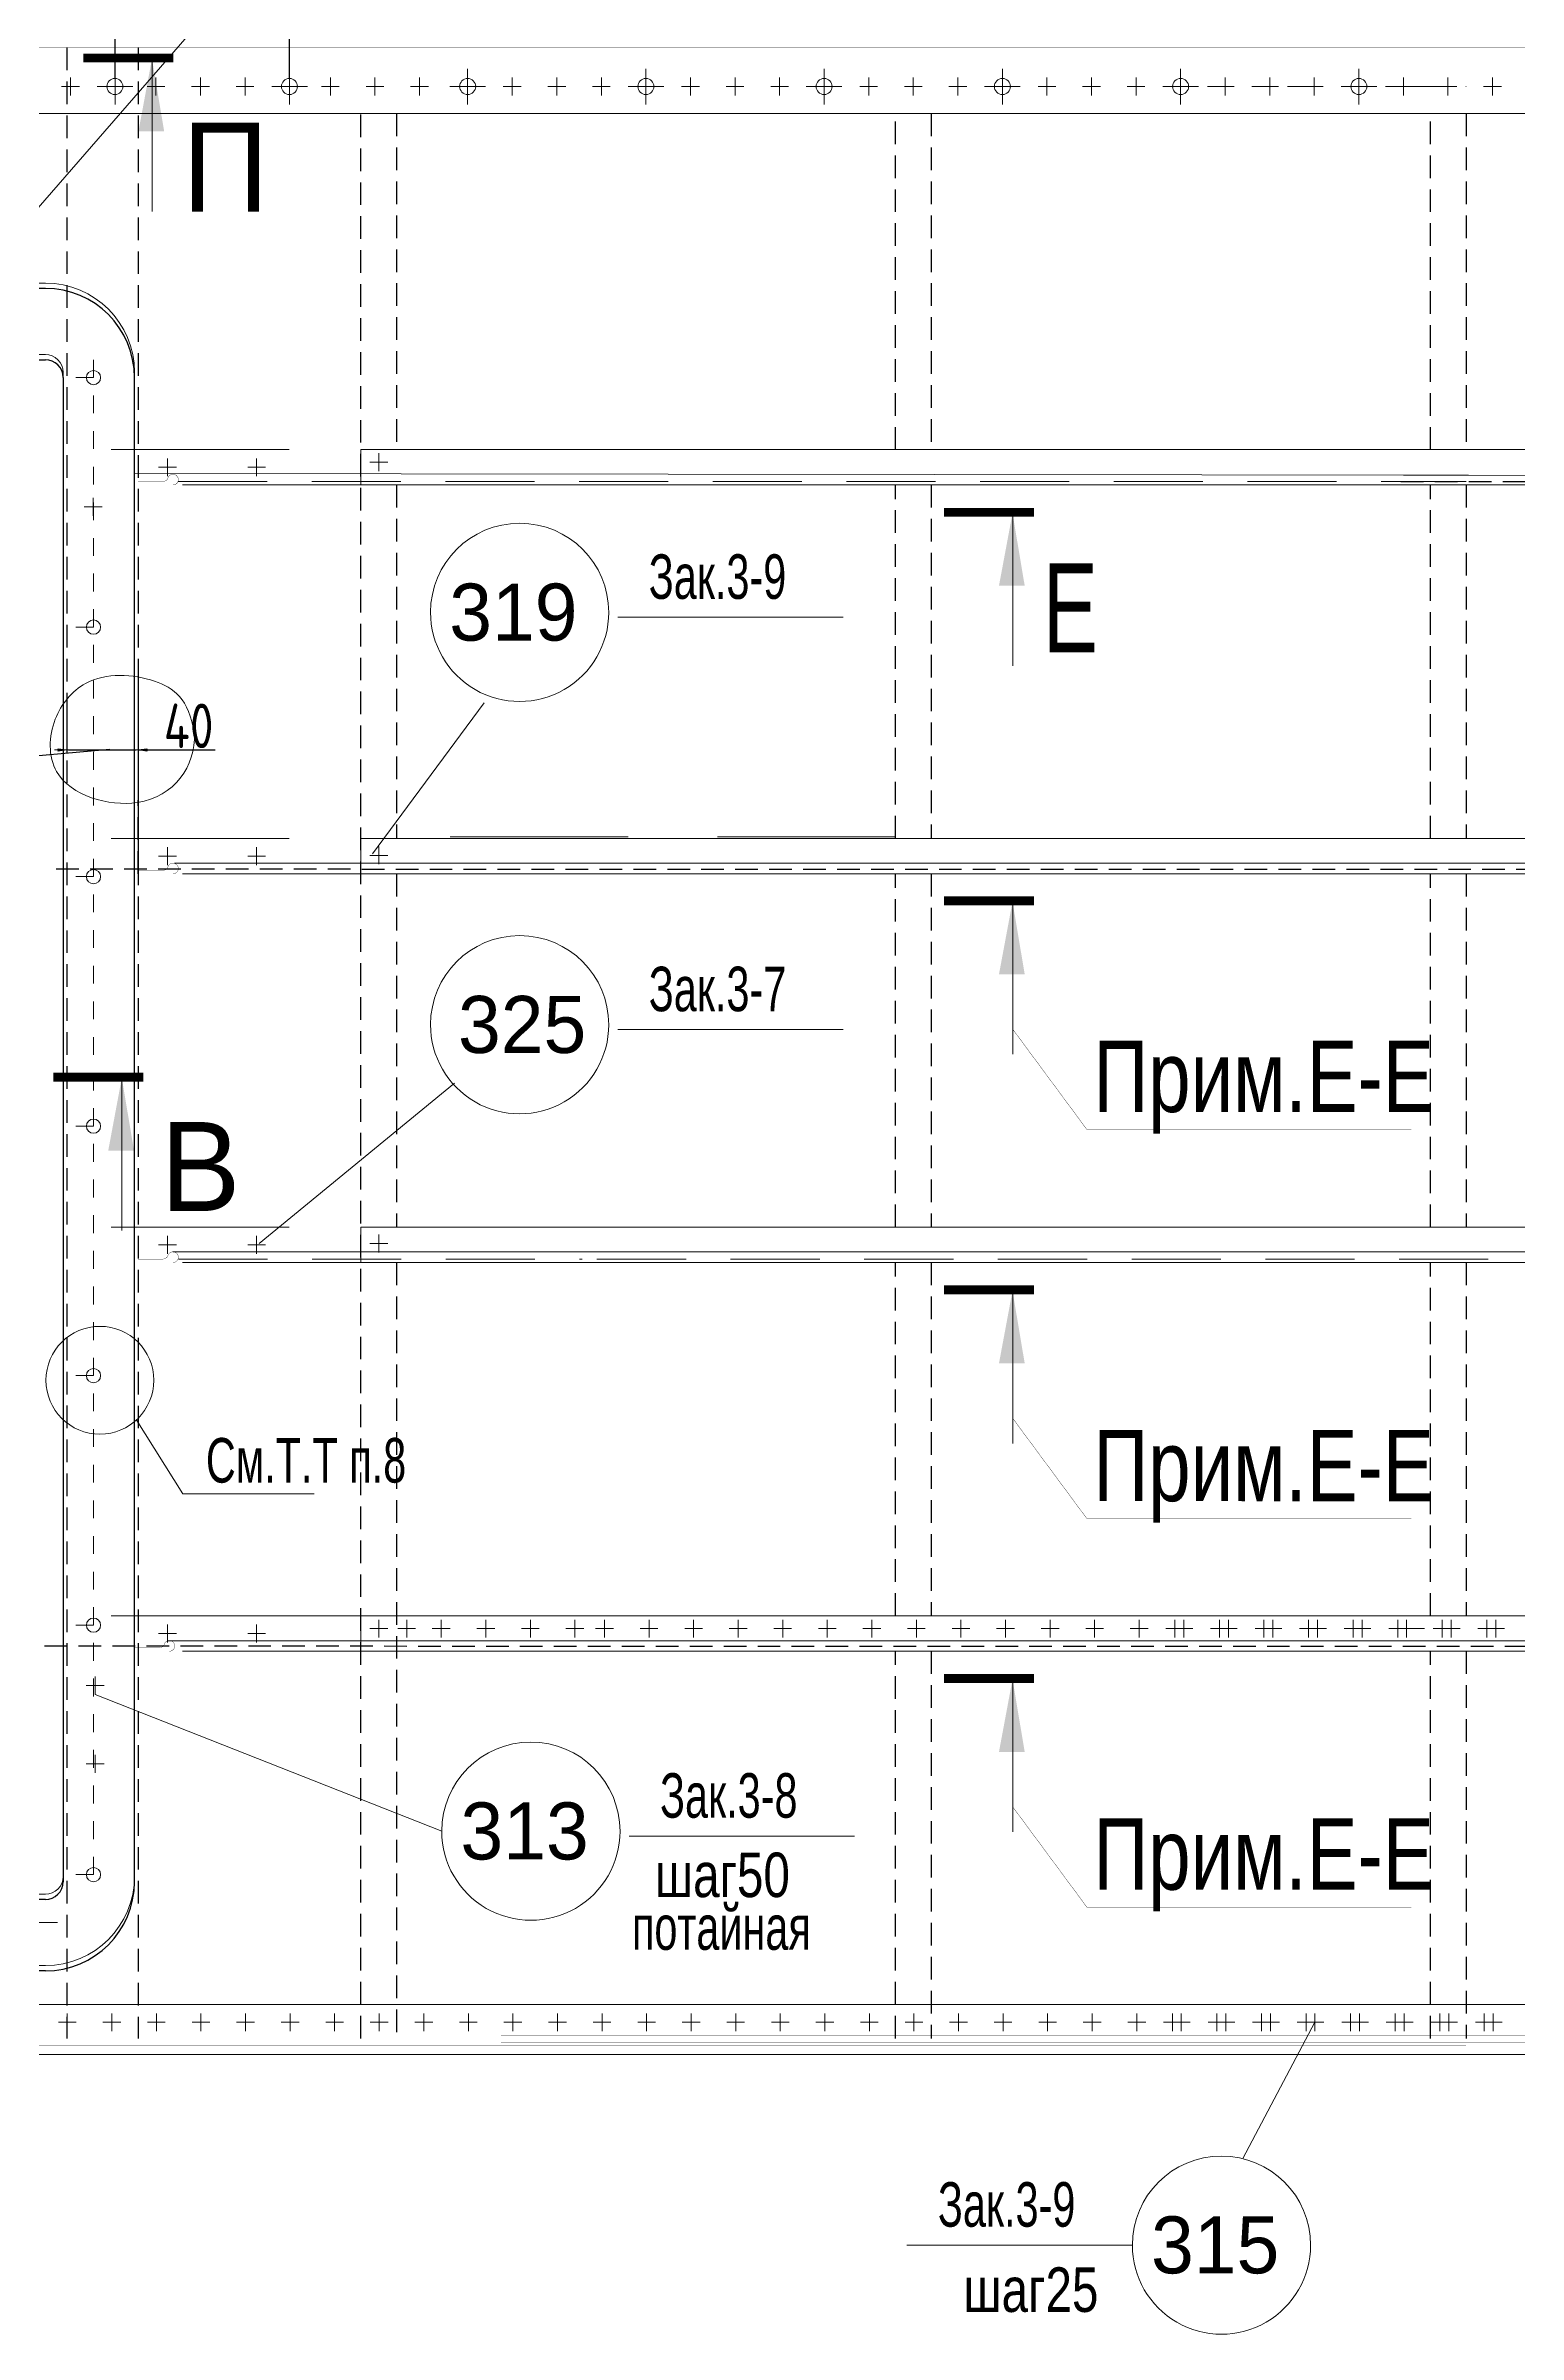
# Model space of a CAD drawing. Header units: millimetres. Extents: x 42007 to 66896, y -556 to 10827.
# Drawn here: x 49736 to 50562, y 3657 to 4941 of the extents above; entities that cross this region are included whole.
import ezdxf

# ---------------------------------------------------------------- set-up
doc = ezdxf.new("R2010")
doc.units = ezdxf.units.MM
for name, pattern in [('DASHED', [19.05, 12.7, -6.35]), ('K5LT32769', [0]), ('K5LT32773', [0]), ('K5LT32782', [150, 100, -50]), ('K5LT32793', [10, 5, -5]), ('K5LT32794', [0]), ('K5LT32795', [75, 50, -25]), ('K5LT32797', [95.25, 63.5, -31.75]), ('K5LT32798', [20, 10, -10]), ('K5LT32799', [95.25, 63.5, -31.75]), ('K5LT32808', [0]), ('K5LT_BASIC', [0]), ('K5LT_THIN', [0])]:
    doc.linetypes.add(name, pattern=pattern)
doc.layers.get('Defpoints').update_dxf_attribs({"color": 250})
doc.layers.add('pen_7', color=1, linetype='Continuous')
doc.styles.add('KDIMTEXTSTYLE', font='GOST_AU.SHX', dxfattribs={"width": 0.96, "oblique": 15, "height": 5})
doc.styles.add('style5', font='arial.ttf', dxfattribs={"height": 3})
doc.dimstyles.new('ISO-10', dxfattribs={"dimscale": 10, "dimtxt": 2.5, "dimasz": 2.5, "dimexe": 1.25, "dimexo": 0, "dimtad": 1, "dimdec": 0, "dimtxsty": 'Standard', "dimcen": 2.5, "dimclrd": 7, "dimclre": 7, "dimclrt": 6, "dimadec": 0, "dimazin": 0, "dimtfac": 1, "dimtdec": 0, "dimtmove": 0, "dimatfit": 3, "dimfxl": 0, "dimarcsym": 0})

# ---------------------------------------------------------------- blocks, each defined once
blk = doc.blocks.new('U10')
at = {"color": 8, "linetype": 'K5LT32808', "lineweight": 18, "true_color": 0x808080}
for p, q in [((-1109, 1585.8), (-1456, 1585.8)), ((-1456, 1545.8), (-1109, 1545.8)), ((-1099, 1535.8), (-1099, 691.8)), ((-1059, 691.8), (-1059, 1535.8)), ((-1109, 681.8), (-1456, 681.8)), ((-1109, 641.8), (-1456, 641.8))]:
    blk.add_line(p, q, dxfattribs=at)
for centre, radius, start, end in [((-1109, 1535.8), 50, 0, 90), ((-1109, 1535.8), 10, 0, 90), ((-1109, 691.8), 10, 270, 0), ((-1109, 691.8), 50, 270, 0)]:
    blk.add_arc(centre, radius, start, end, dxfattribs=at)
blk = doc.blocks.new('KDIMARROW_02')
blk.add_hatch(color=0).paths.add_polyline_path([(4.5, 0), (5, 0.7), (0, 0), (5, -0.7)])
at = {"color": 0, "linetype": 'K5LT_THIN', "lineweight": 18}
for p, q in [((0, 0), (-1, 0)), ((5, 0.7), (0, 0)), ((0, 0), (5, -0.7)), ((0, 0), (7, 0)), ((4.5, 0), (5, 0.7)), ((5, -0.7), (4.5, 0))]:
    blk.add_line(p, q, dxfattribs=at)
blk = doc.blocks.new('1549')
at = {"color": 8}
for p, q in [((13568.4, 25928.8), (13221.4, 25928.8)), ((13221.4, 25888.8), (13568.4, 25888.8)), ((13578.4, 25878.8), (13578.4, 25034.8)), ((13618.4, 25034.8), (13618.4, 25878.8)), ((13568.4, 25024.8), (13221.4, 25024.8)), ((13568.4, 24984.8), (13221.4, 24984.8))]:
    blk.add_line(p, q, dxfattribs=at)
for centre, radius, start, end in [((13568.4, 25878.8), 50, 0, 90), ((13568.4, 25878.8), 10, 0, 90), ((13568.4, 25034.8), 10, 270, 0), ((13568.4, 25034.8), 50, 270, 0)]:
    blk.add_arc(centre, radius, start, end, dxfattribs=at)
blk = doc.blocks.new('*D276')
at = {"color": 7, "lineweight": -2, "transparency": 16777216}
for p, q in [((49774.5, 4927.8), (49774.5, 5037)), ((52572, 4913.3), (52572, 5037)), ((49799.5, 5024.5), (52547, 5024.5))]:
    blk.add_line(p, q, dxfattribs=at)
at = {"color": 7, "transparency": 16777216}
for points in [[(49799.5, 5028.6), (49799.5, 5020.3), (49774.5, 5024.5)], [(52547, 5028.6), (52547, 5020.3), (52572, 5024.5)]]:
    blk.add_solid(points, dxfattribs=at)
at = {"layer": 'Defpoints', "color": 0, "transparency": 16777216}
for p in [(52572, 5024.5), (49774.5, 4927.8), (52572, 4913.3)]:
    blk.add_point(p, dxfattribs=at)
at = {"color": 6, "transparency": 16777216, "insert": (51295.7, 5043.2), "char_height": 25, "attachment_point": 5}
blk.add_mtext('28х100=2800', dxfattribs=at)

msp = doc.modelspace()

# ---------------------------------------------------------------- hatches: boundary and pattern name
for points in [[(49787.55, 4892.553), (49801.998, 4892.553), (49795.149, 4933.291)], [(50270.337, 4637.634), (50284.785, 4637.634), (50277.937, 4678.372)], [(50270.337, 4419.634), (50284.785, 4419.634), (50277.937, 4460.372)], [(49770.622, 4320.74), (49785.07, 4320.74), (49778.221, 4361.477)], [(50270.337, 4201.302), (50284.785, 4201.302), (50277.937, 4242.04)], [(50270.337, 3983.302), (50284.785, 3983.302), (50277.937, 4024.04)]]:
    msp.add_hatch(color=7).paths.add_polyline_path(points)

# ---------------------------------------------------------------- linework, layer by layer
at = {"color": 7, "linetype": 'K5LT32769', "lineweight": 18}
for p, q in [((49674.213, 4784.082), (49921.154, 5068.176)), ((49795.239, 4933.773), (49795.239, 4847.675)), ((49749.469, 4922.772), (49749.469, 4912.772)), ((49749.469, 4922.772), (49749.469, 4912.772)), ((49774.469, 4927.772), (49774.469, 4907.772)), ((49797.362, 4922.772), (49797.362, 4912.772)), ((49797.362, 4922.772), (49797.362, 4912.772)), ((49822.362, 4922.772), (49822.362, 4912.772)), ((49822.362, 4922.772), (49822.362, 4912.772)), ((49847.362, 4922.772), (49847.362, 4912.772)), ((49847.362, 4922.772), (49847.362, 4912.772)), ((49872.362, 4927.772), (49872.362, 4907.772)), ((49895.255, 4922.772), (49895.255, 4912.772)), ((49895.255, 4922.772), (49895.255, 4912.772)), ((49920.255, 4922.772), (49920.255, 4912.772)), ((49920.255, 4922.772), (49920.255, 4912.772)), ((49945.255, 4922.772), (49945.255, 4912.772)), ((49945.255, 4922.772), (49945.255, 4912.772)), ((49972.255, 4927.772), (49972.255, 4907.772)), ((49972.255, 4927.772), (49972.255, 4907.772)), ((49997.255, 4922.772), (49997.255, 4912.772)), ((49997.255, 4922.772), (49997.255, 4912.772)), ((50022.255, 4922.772), (50022.255, 4912.772)), ((50022.255, 4922.772), (50022.255, 4912.772)), ((50047.255, 4922.772), (50047.255, 4912.772)), ((50047.255, 4922.772), (50047.255, 4912.772)), ((50072.255, 4927.772), (50072.255, 4907.772)), ((50072.255, 4927.772), (50072.255, 4907.772)), ((50097.255, 4922.772), (50097.255, 4912.772)), ((50097.255, 4922.772), (50097.255, 4912.772)), ((50122.255, 4922.772), (50122.255, 4912.772)), ((50122.255, 4922.772), (50122.255, 4912.772)), ((50147.255, 4922.772), (50147.255, 4912.772)), ((50147.255, 4922.772), (50147.255, 4912.772)), ((50172.255, 4927.772), (50172.255, 4907.772)), ((50172.255, 4927.772), (50172.255, 4907.772)), ((50197.255, 4922.772), (50197.255, 4912.772)), ((50197.255, 4922.772), (50197.255, 4912.772)), ((50222.255, 4922.772), (50222.255, 4912.772)), ((50222.255, 4922.772), (50222.255, 4912.772)), ((50247.255, 4922.772), (50247.255, 4912.772)), ((50247.255, 4922.772), (50247.255, 4912.772)), ((50272.255, 4927.772), (50272.255, 4907.772)), ((50272.255, 4927.772), (50272.255, 4907.772)), ((50297.255, 4922.772), (50297.255, 4912.772)), ((50297.255, 4922.772), (50297.255, 4912.772)), ((50322.255, 4922.772), (50322.255, 4912.772)), ((50322.255, 4922.772), (50322.255, 4912.772)), ((50347.255, 4922.772), (50347.255, 4912.772)), ((50347.255, 4922.772), (50347.255, 4912.772)), ((50372.255, 4927.772), (50372.255, 4907.772)), ((50372.255, 4927.772), (50372.255, 4907.772)), ((50397.255, 4922.772), (50397.255, 4912.772)), ((50422.255, 4922.772), (50422.255, 4912.772)), ((50422.255, 4922.772), (50422.255, 4912.772)), ((50447.255, 4922.772), (50447.255, 4912.772)), ((50447.255, 4922.772), (50447.255, 4912.772)), ((50472.255, 4927.772), (50472.255, 4907.772)), ((50472.255, 4927.772), (50472.255, 4907.772)), ((50497.255, 4922.772), (50497.255, 4912.772)), ((50497.255, 4922.772), (50497.255, 4912.772)), ((50522.255, 4922.772), (50522.255, 4912.772)), ((50522.255, 4922.772), (50522.255, 4912.772)), ((50522.255, 4922.772), (50522.255, 4912.772)), ((50522.255, 4922.772), (50522.255, 4912.772)), ((50547.255, 4922.772), (50547.255, 4912.772)), ((50547.255, 4922.772), (50547.255, 4912.772)), ((50547.255, 4922.772), (50547.255, 4912.772)), ((50547.255, 4922.772), (50547.255, 4912.772)), ((49744.469, 4917.772), (49754.469, 4917.772)), ((49744.469, 4917.772), (49754.469, 4917.772)), ((49764.469, 4917.772), (49784.469, 4917.772)), ((49792.362, 4917.772), (49802.362, 4917.772)), ((49792.362, 4917.772), (49802.362, 4917.772)), ((49817.362, 4917.772), (49827.362, 4917.772)), ((49817.362, 4917.772), (49827.362, 4917.772)), ((49842.362, 4917.772), (49852.362, 4917.772)), ((49842.362, 4917.772), (49852.362, 4917.772)), ((49862.362, 4917.772), (49882.362, 4917.772)), ((49890.255, 4917.772), (49900.255, 4917.772)), ((49890.255, 4917.772), (49900.255, 4917.772)), ((49915.255, 4917.772), (49925.255, 4917.772)), ((49915.255, 4917.772), (49925.255, 4917.772)), ((49940.255, 4917.772), (49950.255, 4917.772)), ((49940.255, 4917.772), (49950.255, 4917.772)), ((49962.255, 4917.772), (49982.255, 4917.772)), ((49962.255, 4917.772), (49982.255, 4917.772)), ((49992.255, 4917.772), (50002.255, 4917.772)), ((49992.255, 4917.772), (50002.255, 4917.772)), ((50017.255, 4917.772), (50027.255, 4917.772)), ((50017.255, 4917.772), (50027.255, 4917.772)), ((50042.255, 4917.772), (50052.255, 4917.772)), ((50042.255, 4917.772), (50052.255, 4917.772)), ((50062.255, 4917.772), (50082.255, 4917.772)), ((50062.255, 4917.772), (50082.255, 4917.772)), ((50092.255, 4917.772), (50102.255, 4917.772)), ((50092.255, 4917.772), (50102.255, 4917.772)), ((50117.255, 4917.772), (50127.255, 4917.772)), ((50117.255, 4917.772), (50127.255, 4917.772)), ((50142.255, 4917.772), (50152.255, 4917.772)), ((50142.255, 4917.772), (50152.255, 4917.772)), ((50162.255, 4917.772), (50182.255, 4917.772)), ((50162.255, 4917.772), (50182.255, 4917.772)), ((50192.255, 4917.772), (50202.255, 4917.772)), ((50192.255, 4917.772), (50202.255, 4917.772)), ((50217.255, 4917.772), (50227.255, 4917.772)), ((50217.255, 4917.772), (50227.255, 4917.772)), ((50242.255, 4917.772), (50252.255, 4917.772)), ((50242.255, 4917.772), (50252.255, 4917.772)), ((50262.255, 4917.772), (50282.255, 4917.772)), ((50262.255, 4917.772), (50282.255, 4917.772)), ((50292.255, 4917.772), (50302.255, 4917.772)), ((50292.255, 4917.772), (50302.255, 4917.772)), ((50317.255, 4917.772), (50327.255, 4917.772)), ((50317.255, 4917.772), (50327.255, 4917.772)), ((50342.255, 4917.772), (50352.255, 4917.772)), ((50342.255, 4917.772), (50352.255, 4917.772)), ((50362.255, 4917.772), (50382.255, 4917.772)), ((50362.255, 4917.772), (50382.255, 4917.772)), ((50362.255, 4917.772), (50372.255, 4917.772)), ((50362.255, 4917.772), (50372.255, 4917.772)), ((50387.255, 4917.772), (50397.255, 4917.772)), ((50387.255, 4917.772), (50397.255, 4917.772)), ((50392.255, 4917.772), (50402.255, 4917.772)), ((50392.255, 4917.772), (50402.255, 4917.772)), ((50412.255, 4917.772), (50422.255, 4917.772)), ((50412.255, 4917.772), (50422.255, 4917.772)), ((50417.255, 4917.772), (50427.255, 4917.772)), ((50417.255, 4917.772), (50427.255, 4917.772)), ((50432.255, 4917.772), (50452.255, 4917.772)), ((50432.255, 4917.772), (50452.255, 4917.772)), ((50442.255, 4917.772), (50452.255, 4917.772)), ((50442.255, 4917.772), (50452.255, 4917.772)), ((50462.255, 4917.772), (50482.255, 4917.772)), ((50462.255, 4917.772), (50482.255, 4917.772)), ((50462.255, 4917.772), (50472.255, 4917.772)), ((50462.255, 4917.772), (50472.255, 4917.772)), ((50487.255, 4917.772), (50497.255, 4917.772)), ((50487.255, 4917.772), (50497.255, 4917.772)), ((50492.255, 4917.772), (50502.255, 4917.772)), ((50492.255, 4917.772), (50502.255, 4917.772)), ((50492.255, 4917.772), (50512.255, 4917.772)), ((50492.255, 4917.772), (50512.255, 4917.772)), ((50512.255, 4917.772), (50522.255, 4917.772)), ((50512.255, 4917.772), (50522.255, 4917.772)), ((50517.255, 4917.772), (50527.255, 4917.772)), ((50517.255, 4917.772), (50527.255, 4917.772)), ((50517.255, 4917.772), (50527.255, 4917.772)), ((50517.255, 4917.772), (50527.255, 4917.772)), ((50532.255, 4917.772), (50532.362, 4917.772)), ((50532.255, 4917.772), (50532.362, 4917.772)), ((50542.255, 4917.772), (50552.255, 4917.772)), ((50542.255, 4917.772), (50552.255, 4917.772)), ((50542.255, 4917.772), (50552.255, 4917.772)), ((50542.255, 4917.772), (50552.255, 4917.772)), ((50532.362, 4902.588), (49715.362, 4902.588)), ((49715.363, 4902.588), (50532.362, 4902.588)), ((51868.631, 4902.588), (50495.821, 4902.588)), ((50495.821, 4902.588), (51868.631, 4902.588)), ((49912.362, 4694.189), (49912.362, 4714.016)), ((50532.362, 4714.016), (49912.362, 4714.016)), ((51868.631, 4714.016), (50495.821, 4714.016)), ((49785.378, 4700.644), (50533.785, 4699.747)), ((49798.882, 4704.128), (49808.882, 4704.128)), ((49803.882, 4709.128), (49803.882, 4699.128)), ((49848.882, 4704.128), (49858.882, 4704.128)), ((49853.882, 4709.128), (49853.882, 4699.128)), ((49917.414, 4706.992), (49927.414, 4706.992)), ((49922.414, 4711.992), (49922.414, 4701.992)), ((50497.245, 4699.707), (51870.054, 4698.062)), ((49762.167, 4686.951), (49762.167, 4676.951)), ((49912.362, 4694.189), (50532.362, 4694.189)), ((50495.821, 4694.189), (51868.631, 4694.189)), ((49757.167, 4681.951), (49767.167, 4681.951)), ((50278.027, 4678.854), (50278.027, 4592.756)), ((50182.952, 4619.939), (50056.506, 4619.939)), ((49981.516, 4571.922), (49918.832, 4487.132)), ((50532.362, 4495.816), (49912.362, 4495.816)), ((49912.362, 4475.988), (49912.362, 4495.816)), ((51868.631, 4495.816), (50495.821, 4495.816)), ((49798.882, 4485.928), (49808.882, 4485.928)), ((49803.882, 4490.928), (49803.882, 4480.928)), ((50532.362, 4482.051), (49807.779, 4482.064)), ((49848.882, 4485.928), (49858.882, 4485.928)), ((49853.882, 4490.928), (49853.882, 4480.928)), ((49917.414, 4486.379), (49927.414, 4486.379)), ((49922.414, 4491.379), (49922.414, 4481.379)), ((51868.631, 4482.025), (50495.821, 4482.05)), ((49912.362, 4475.989), (50532.362, 4475.989)), ((50495.821, 4475.989), (51868.631, 4475.989)), ((50278.027, 4460.854), (50278.027, 4374.756)), ((50182.952, 4388.57), (50056.506, 4388.57)), ((49778.311, 4361.959), (49778.311, 4275.862)), ((49855.358, 4268.508), (49964.882, 4358.563)), ((50532.362, 4277.718), (49912.362, 4277.718)), ((49912.362, 4257.891), (49912.362, 4277.718)), ((51868.631, 4277.718), (50495.821, 4277.718)), ((49798.882, 4267.83), (49808.882, 4267.83)), ((49803.882, 4272.83), (49803.882, 4262.83)), ((50532.362, 4263.949), (49806.926, 4263.962)), ((49848.882, 4267.83), (49858.882, 4267.83)), ((49853.882, 4272.83), (49853.882, 4262.83)), ((49917.414, 4268.542), (49927.414, 4268.542)), ((49922.414, 4273.542), (49922.414, 4263.542)), ((51868.631, 4263.925), (50495.821, 4263.949)), ((49912.362, 4257.891), (50532.362, 4257.891)), ((50495.821, 4257.891), (51868.631, 4257.891)), ((50278.027, 4242.522), (50278.027, 4156.424)), ((49786.372, 4169.765), (49812.548, 4128.073)), ((49812.548, 4128.073), (49886.177, 4128.073)), ((49912.362, 4039.788), (49912.362, 4059.616)), ((50532.362, 4059.615), (49912.362, 4059.615)), ((51868.631, 4059.615), (50495.821, 4059.615)), ((49798.882, 4049.727), (49808.882, 4049.727)), ((49803.882, 4054.727), (49803.882, 4044.727)), ((49803.882, 4045.603), (50532.362, 4045.638)), ((49848.882, 4049.727), (49858.882, 4049.727)), ((49853.882, 4054.727), (49853.882, 4044.727)), ((49917.414, 4052.495), (49927.414, 4052.495)), ((49922.414, 4057.495), (49922.414, 4047.495)), ((49933.065, 4052.495), (49943.065, 4052.495)), ((49938.065, 4057.495), (49938.065, 4047.495)), ((49952.421, 4052.495), (49962.421, 4052.495)), ((49957.421, 4057.495), (49957.421, 4047.495)), ((49977.421, 4052.495), (49987.421, 4052.495)), ((49982.421, 4057.495), (49982.421, 4047.495)), ((50002.421, 4052.495), (50012.421, 4052.495)), ((50007.421, 4057.495), (50007.421, 4047.495)), ((50027.421, 4052.495), (50037.421, 4052.495)), ((50032.421, 4057.495), (50032.421, 4047.495)), ((50044.025, 4052.495), (50054.025, 4052.495)), ((50049.025, 4057.495), (50049.025, 4047.495)), ((50069.025, 4052.495), (50079.025, 4052.495)), ((50074.025, 4057.495), (50074.025, 4047.495)), ((50094.025, 4052.495), (50104.025, 4052.495)), ((50099.025, 4057.495), (50099.025, 4047.495)), ((50119.025, 4052.495), (50129.025, 4052.495)), ((50124.025, 4057.495), (50124.025, 4047.495)), ((50144.025, 4052.495), (50154.025, 4052.495)), ((50149.025, 4057.495), (50149.025, 4047.495)), ((50169.025, 4052.495), (50179.025, 4052.495)), ((50174.025, 4057.495), (50174.025, 4047.495)), ((50194.025, 4052.495), (50204.025, 4052.495)), ((50199.025, 4057.495), (50199.025, 4047.495)), ((50219.025, 4052.495), (50229.025, 4052.495)), ((50224.025, 4057.495), (50224.025, 4047.495)), ((50244.025, 4052.495), (50254.025, 4052.495)), ((50249.025, 4057.495), (50249.025, 4047.495)), ((50269.025, 4052.495), (50279.025, 4052.495)), ((50274.025, 4057.495), (50274.025, 4047.495)), ((50294.025, 4052.495), (50304.025, 4052.495)), ((50299.025, 4057.495), (50299.025, 4047.495)), ((50319.025, 4052.495), (50329.025, 4052.495)), ((50324.025, 4057.495), (50324.025, 4047.495)), ((50344.025, 4052.495), (50354.025, 4052.495)), ((50349.025, 4057.495), (50349.025, 4047.495)), ((50364.025, 4052.495), (50374.025, 4052.495)), ((50369.025, 4057.495), (50369.025, 4047.495)), ((50369.025, 4052.495), (50379.025, 4052.495)), ((50374.025, 4057.495), (50374.025, 4047.495)), ((50389.025, 4052.495), (50399.025, 4052.495)), ((50394.025, 4057.495), (50394.025, 4047.495)), ((50394.025, 4052.495), (50404.025, 4052.495)), ((50399.025, 4057.495), (50399.025, 4047.495)), ((50414.025, 4052.495), (50424.025, 4052.495)), ((50419.025, 4057.495), (50419.025, 4047.495)), ((50419.025, 4052.495), (50429.025, 4052.495)), ((50424.025, 4057.495), (50424.025, 4047.495)), ((50439.025, 4052.495), (50449.025, 4052.495)), ((50444.025, 4057.495), (50444.025, 4047.495)), ((50444.025, 4052.495), (50454.025, 4052.495)), ((50449.025, 4057.495), (50449.025, 4047.495)), ((50464.025, 4052.495), (50474.025, 4052.495)), ((50469.025, 4057.495), (50469.025, 4047.495)), ((50469.025, 4052.495), (50479.025, 4052.495)), ((50474.025, 4057.495), (50474.025, 4047.495)), ((50489.025, 4052.495), (50499.025, 4052.495)), ((50494.025, 4057.495), (50494.025, 4047.495)), ((50494.025, 4052.495), (50504.025, 4052.495)), ((50495.821, 4045.64), (51868.631, 4045.707)), ((50499.025, 4057.495), (50499.025, 4047.495)), ((50499.025, 4052.495), (50509.025, 4052.495)), ((50514.025, 4052.495), (50524.025, 4052.495)), ((50519.025, 4057.495), (50519.025, 4047.495)), ((50519.025, 4052.495), (50529.025, 4052.495)), ((50519.025, 4052.495), (50529.025, 4052.495)), ((50524.025, 4057.495), (50524.025, 4047.495)), ((50524.025, 4057.495), (50524.025, 4047.495)), ((50539.025, 4052.495), (50549.025, 4052.495)), ((50544.025, 4057.495), (50544.025, 4047.495)), ((50544.025, 4052.495), (50554.025, 4052.495)), ((50544.025, 4052.495), (50554.025, 4052.495)), ((50549.025, 4057.495), (50549.025, 4047.495)), ((50549.025, 4057.495), (50549.025, 4047.495)), ((49912.362, 4039.788), (50532.362, 4039.788)), ((50495.821, 4039.788), (51868.631, 4039.788)), ((49768.283, 4020.585), (49758.283, 4020.585)), ((49763.283, 4025.585), (49763.283, 4015.585)), ((50278.027, 4024.522), (50278.027, 3938.424)), ((49763.283, 4015.585), (49957.729, 3938.816)), ((49763.283, 3981.585), (49763.283, 3971.585)), ((49768.283, 3976.585), (49758.283, 3976.585)), ((50189.254, 3936.045), (50062.807, 3936.045)), ((49659.936, 3887.668), (49742.087, 3887.668)), ((49742.64, 3831.588), (49752.64, 3831.588)), ((49747.64, 3836.588), (49747.64, 3826.588)), ((49767.64, 3831.588), (49777.64, 3831.588)), ((49772.64, 3836.588), (49772.64, 3826.588)), ((49792.64, 3831.588), (49802.64, 3831.588)), ((49797.64, 3836.588), (49797.64, 3826.588)), ((49817.64, 3831.588), (49827.64, 3831.588)), ((49822.64, 3836.588), (49822.64, 3826.588)), ((49842.64, 3831.588), (49852.64, 3831.588)), ((49842.64, 3831.588), (49852.64, 3831.588)), ((49847.64, 3836.588), (49847.64, 3826.588)), ((49847.64, 3836.588), (49847.64, 3826.588)), ((49867.64, 3831.588), (49877.64, 3831.588)), ((49872.64, 3836.588), (49872.64, 3826.588)), ((49892.64, 3831.588), (49902.64, 3831.588)), ((49897.64, 3836.588), (49897.64, 3826.588)), ((49917.64, 3831.588), (49927.64, 3831.588)), ((49922.64, 3836.588), (49922.64, 3826.588)), ((49942.64, 3831.588), (49952.64, 3831.588)), ((49947.64, 3836.588), (49947.64, 3826.588)), ((49967.64, 3831.588), (49977.64, 3831.588)), ((49972.64, 3836.588), (49972.64, 3826.588)), ((49992.64, 3831.588), (50002.64, 3831.588)), ((49997.64, 3836.588), (49997.64, 3826.588)), ((50017.64, 3831.588), (50027.64, 3831.588)), ((50022.64, 3836.588), (50022.64, 3826.588)), ((50042.64, 3831.588), (50052.64, 3831.588)), ((50047.64, 3836.588), (50047.64, 3826.588)), ((50067.64, 3831.588), (50077.64, 3831.588)), ((50072.64, 3836.588), (50072.64, 3826.588)), ((50092.64, 3831.588), (50102.64, 3831.588)), ((50097.64, 3836.588), (50097.64, 3826.588)), ((50117.64, 3831.588), (50127.64, 3831.588)), ((50122.64, 3836.588), (50122.64, 3826.588)), ((50142.64, 3831.588), (50152.64, 3831.588)), ((50147.64, 3836.588), (50147.64, 3826.588)), ((50167.64, 3831.588), (50177.64, 3831.588)), ((50172.64, 3836.588), (50172.64, 3826.588)), ((50192.64, 3831.588), (50202.64, 3831.588)), ((50197.64, 3836.588), (50197.64, 3826.588)), ((50217.64, 3831.588), (50227.64, 3831.588)), ((50222.64, 3836.588), (50222.64, 3826.588)), ((50242.64, 3831.588), (50252.64, 3831.588)), ((50247.64, 3836.588), (50247.64, 3826.588)), ((50267.64, 3831.588), (50277.64, 3831.588)), ((50272.64, 3836.588), (50272.64, 3826.588)), ((50292.64, 3831.588), (50302.64, 3831.588)), ((50297.64, 3836.588), (50297.64, 3826.588)), ((50317.64, 3831.588), (50327.64, 3831.588)), ((50322.64, 3836.588), (50322.64, 3826.588)), ((50342.64, 3831.588), (50352.64, 3831.588)), ((50347.64, 3836.588), (50347.64, 3826.588)), ((50362.64, 3831.588), (50372.64, 3831.588)), ((50367.64, 3836.588), (50367.64, 3826.588)), ((50367.64, 3831.588), (50377.64, 3831.588)), ((50372.64, 3836.588), (50372.64, 3826.588)), ((50387.64, 3831.588), (50397.64, 3831.588)), ((50392.64, 3836.588), (50392.64, 3826.588)), ((50392.64, 3831.588), (50402.64, 3831.588)), ((50397.64, 3836.588), (50397.64, 3826.588)), ((50407.105, 3755.117), (50447.64, 3831.758)), ((50412.64, 3831.588), (50422.64, 3831.588)), ((50417.64, 3836.588), (50417.64, 3826.588)), ((50417.64, 3831.588), (50427.64, 3831.588)), ((50422.64, 3836.588), (50422.64, 3826.588)), ((50437.64, 3831.588), (50447.64, 3831.588)), ((50442.64, 3836.588), (50442.64, 3826.588)), ((50442.64, 3831.588), (50452.64, 3831.588)), ((50447.64, 3836.588), (50447.64, 3826.588)), ((50462.64, 3831.588), (50472.64, 3831.588)), ((50467.64, 3836.588), (50467.64, 3826.588)), ((50467.64, 3831.588), (50477.64, 3831.588)), ((50472.64, 3836.588), (50472.64, 3826.588)), ((50487.64, 3831.588), (50497.64, 3831.588)), ((50492.64, 3836.588), (50492.64, 3826.588)), ((50492.64, 3831.588), (50502.64, 3831.588)), ((50497.64, 3836.588), (50497.64, 3826.588)), ((50512.64, 3831.588), (50522.64, 3831.588)), ((50517.64, 3836.588), (50517.64, 3826.588)), ((50517.64, 3831.588), (50527.64, 3831.588)), ((50517.64, 3831.588), (50527.64, 3831.588)), ((50522.64, 3836.588), (50522.64, 3826.588)), ((50522.64, 3836.588), (50522.64, 3826.588)), ((50537.64, 3831.588), (50547.64, 3831.588)), ((50542.64, 3836.588), (50542.64, 3826.588)), ((50542.64, 3831.588), (50552.64, 3831.588)), ((50542.64, 3831.588), (50552.64, 3831.588)), ((50547.64, 3836.588), (50547.64, 3826.588)), ((50547.64, 3836.588), (50547.64, 3826.588)), ((50345.16, 3706.565), (50218.714, 3706.565))]:
    msp.add_line(p, q, dxfattribs=at)
at = {"color": 7}
for p, q in [((49774.469, 4922.271), (49774.469, 5071.355)), ((49872.362, 4922.271), (49872.362, 5071.355)), ((49787.362, 4586.309), (49787.362, 4543.525)), ((49747.37, 4573.927), (49747.37, 4543.525)), ((49748.37, 4545.525), (49786.362, 4545.525)), ((49787.362, 4545.525), (49830.532, 4545.525))]:
    msp.add_line(p, q, dxfattribs=at)
at = {"color": 0, "linetype": 'DASHED'}
for p, q in [((49747.374, 4939.588), (49747.362, 3822.588)), ((49787.374, 4939.587), (49787.362, 3822.588)), ((49912.362, 3822.588), (49912.362, 4902.588)), ((49932.362, 4902.588), (49932.362, 4714.016)), ((50212.362, 4714.016), (50212.362, 4902.588)), ((50232.362, 4902.588), (50232.362, 4714.016)), ((50512.362, 4714.016), (50512.362, 4902.588)), ((50512.362, 4714.016), (50512.362, 4902.588)), ((50532.362, 4902.588), (50532.362, 4714.016)), ((50532.362, 4902.588), (50532.362, 4714.016)), ((49932.362, 4694.189), (49932.362, 4495.816)), ((50212.362, 4495.816), (50212.362, 4694.189)), ((50232.362, 4694.189), (50232.362, 4495.816)), ((50495.821, 4696.171), (51868.631, 4696.171)), ((50512.362, 4495.816), (50512.362, 4694.189)), ((50512.362, 4495.816), (50512.362, 4694.189)), ((50532.362, 4694.189), (50532.362, 4495.816)), ((50532.362, 4694.189), (50532.362, 4495.816)), ((49787.362, 4586.309), (49787.362, 4475.988)), ((49787.362, 4475.988), (49787.362, 4517.417)), ((49741.401, 4478.745), (51868.631, 4478.35)), ((49932.362, 4475.989), (49932.362, 4277.718)), ((50212.362, 4277.718), (50212.362, 4475.989)), ((50232.362, 4475.989), (50232.362, 4277.718)), ((50512.362, 4277.718), (50512.362, 4475.989)), ((50512.362, 4277.718), (50512.362, 4475.989)), ((50532.362, 4475.989), (50532.362, 4277.718)), ((50532.362, 4475.989), (50532.362, 4277.718)), ((49932.362, 4257.891), (49932.362, 3822.588)), ((50212.362, 4059.615), (50212.362, 4257.891)), ((50232.362, 4257.891), (50232.362, 4059.615)), ((50512.362, 4059.615), (50512.362, 4257.891)), ((50512.362, 4059.615), (50512.362, 4257.891)), ((50532.362, 4257.891), (50532.362, 4059.615)), ((50532.362, 4257.891), (50532.362, 4059.615)), ((49734.921, 4042.788), (51868.631, 4042.218)), ((50212.362, 3822.588), (50212.362, 4039.788)), ((50232.362, 4039.788), (50232.362, 3822.588)), ((50512.362, 3822.588), (50512.362, 4039.788)), ((50512.362, 3822.588), (50512.362, 4039.788)), ((50532.362, 4039.788), (50532.362, 3822.588)), ((50532.362, 4039.788), (50532.362, 3822.588))]:
    msp.add_line(p, q, dxfattribs=at)
at = {"color": 7, "linetype": 'K5LT32798', "lineweight": 18}
for p, q in [((49762.362, 4764.433), (49762.362, 3904.433)), ((49752.362, 4754.433), (49772.362, 4754.433)), ((49752.362, 4614.433), (49772.362, 4614.433)), ((49752.362, 4474.433), (49772.362, 4474.433)), ((49752.362, 4334.433), (49772.362, 4334.433)), ((49752.362, 4194.433), (49772.362, 4194.433)), ((49752.362, 4054.433), (49772.362, 4054.433)), ((49752.362, 3914.433), (49772.362, 3914.433))]:
    msp.add_line(p, q, dxfattribs=at)
at = {"color": 7, "linetype": 'K5LT32782', "lineweight": 18}
for p, q in [((49772.167, 4714.016), (49912.362, 4714.016)), ((49912.362, 4694.188), (49772.167, 4694.188)), ((49772.167, 4495.816), (49912.362, 4495.816)), ((50212.362, 4496.761), (49932.362, 4496.761)), ((49912.362, 4475.988), (49772.167, 4475.988)), ((49772.167, 4277.718), (49912.362, 4277.718)), ((49912.362, 4257.891), (49772.167, 4257.891)), ((49772.167, 4059.615), (49812.362, 4059.615)), ((49812.362, 4059.615), (49912.362, 4059.615)), ((49912.362, 4039.788), (49772.167, 4039.788))]:
    msp.add_line(p, q, dxfattribs=at)
at = {"color": 7, "linetype": 'K5LT32795', "lineweight": 18}
for p, q in [((49809.753, 4696.171), (50532.362, 4696.171)), ((49810.033, 4259.874), (50036.541, 4259.874)), ((50044.788, 4259.874), (51863.618, 4259.874))]:
    msp.add_line(p, q, dxfattribs=at)
at = {"color": 0}
msp.add_line((49523.818, 4523.62), (49771.535, 4546.028), dxfattribs=at)
at = {"color": 7, "linetype": 'K5LT32794', "lineweight": 18}
for p, q in [((50532.362, 3841.583), (49715.362, 3841.588)), ((51868.631, 3841.575), (50495.821, 3841.583)), ((49715.362, 3813.588), (50532.362, 3813.588)), ((50495.821, 3813.588), (51868.631, 3813.588))]:
    msp.add_line(p, q, dxfattribs=at)
at = {"color": 7, "linetype": 'K5LT32797', "const_width": 0.18}
for points in [[(49715.362, 4939.588), (50532.362, 4939.579)], [(50495.821, 4939.579), (51868.631, 4939.563)]]:
    msp.add_lwpolyline(points, dxfattribs=at)
at = {"color": 0, "const_width": 5}
for points in [[(49756.715, 4933.773), (49807.197, 4933.773)], [(50239.503, 4678.854), (50289.984, 4678.854)], [(50239.503, 4460.854), (50289.984, 4460.854)], [(49739.787, 4361.959), (49790.269, 4361.959)], [(50239.503, 4242.522), (50289.984, 4242.522)], [(50239.503, 4024.522), (50289.984, 4024.522)]]:
    msp.add_lwpolyline(points, dxfattribs=at)
at = {"color": 5, "linetype": 'K5LT_BASIC', "true_color": 0x0000ff, "const_width": 0.6}
for points in [[(49807.197, 4933.773), (49756.715, 4933.773)], [(50289.984, 4678.854), (50239.503, 4678.854)], [(50289.984, 4460.854), (50239.503, 4460.854)], [(49790.269, 4361.959), (49739.787, 4361.959)], [(50289.984, 4242.522), (50239.503, 4242.522)], [(50289.984, 4024.522), (50239.503, 4024.522)]]:
    msp.add_lwpolyline(points, dxfattribs=at)
at = {"color": 7, "linetype": 'K5LT32773', "const_width": 0.18}
for points in [[(49787.372, 4696.171), (49801.551, 4696.171, 0.2697024), (49804.018, 4697.908, -2.05307496), (49806.93, 4694.188)], [(49787.367, 4477.971), (49801.546, 4477.971, 0.2697024), (49804.013, 4479.708, -2.05307496), (49806.926, 4475.988)], [(49787.367, 4259.873), (49801.546, 4259.873, 0.2697024), (49804.013, 4261.61, -2.05307496), (49806.926, 4257.891)], [(49785.362, 4041.771), (49799.541, 4041.771, 0.2697024), (49802.008, 4043.508, -2.05307496), (49804.921, 4039.788)]]:
    msp.add_lwpolyline(points, format="xyb", dxfattribs=at)
at = {"color": 7, "linetype": 'K5LT32769', "const_width": 0.18}
for points in [[(50278.027, 4388.856), (50319.683, 4332.508), (50501.635, 4332.508)], [(50278.027, 3952.524), (50319.683, 3896.176), (50501.635, 3896.176)]]:
    msp.add_lwpolyline(points, dxfattribs=at)
at = {"color": 7, "const_width": 0.18}
msp.add_lwpolyline([(50278.027, 4170.524), (50319.683, 4114.176), (50501.635, 4114.176)], dxfattribs=at)
at = {"color": 7, "linetype": 'K5LT32793', "const_width": 0.18}
for points in [[(50532.362, 3818.588), (49715.362, 3818.588)], [(51868.631, 3820.423), (49990.905, 3820.423)]]:
    msp.add_lwpolyline(points, dxfattribs=at)
at = {"color": 7, "linetype": 'K5LT32799', "const_width": 0.18}
msp.add_lwpolyline([(51868.631, 3824.423), (49990.905, 3824.423)], dxfattribs=at)
at = {"color": 7, "linetype": 'K5LT32769', "lineweight": 18}
for centre, radius in [((49774.362, 4917.772), 4.5), ((49872.255, 4917.772), 4.5), ((49972.255, 4917.772), 4.5), ((50072.255, 4917.772), 4.5), ((50172.255, 4917.772), 4.5), ((50272.255, 4917.772), 4.5), ((50372.255, 4917.772), 4.5), ((50472.255, 4917.772), 4.5), ((49762.362, 4754.433), 4), ((49762.362, 4614.433), 4), ((49762.362, 4474.433), 4), ((49762.362, 4334.433), 4), ((49765.937, 4191.839), 30.251), ((49762.362, 4194.433), 4), ((49762.362, 4054.433), 4), ((49762.362, 3914.433), 4)]:
    msp.add_circle(centre, radius, dxfattribs=at)
for centre, start, end in [((50001.427, 4622.71), 0, 179.999977), ((50001.427, 4622.71), 179.999977, 0), ((50001.427, 4391.34), 0, 179.999977), ((50001.427, 4391.34), 179.999977, 0), ((50007.729, 3938.816), 0, 179.999977), ((50007.729, 3938.816), 179.999977, 0), ((50395.16, 3706.565), 0, 179.999977), ((50395.16, 3706.565), 179.999977, 0)]:
    msp.add_arc(centre, 50, start, end, dxfattribs=at)
msp.add_open_spline([(49818.984, 4554.844), (49815.718, 4574.369), (49798.231, 4587.252), (49759.461, 4589.747), (49737.502, 4563.202), (49736.249, 4523.477), (49798.341, 4505.804), (49819.682, 4536.395), (49818.984, 4554.844)], degree=3, knots=[0, 0, 0, 0, 0.14970644, 0.31611768, 0.42546118, 0.54752298, 0.74587325, 1, 1, 1, 1], dxfattribs=at)

# ---------------------------------------------------------------- block references
msp.add_blockref('U10', (50844.336, 3221.616), dxfattribs=at)
at = {"color": 0}
msp.add_blockref('1549', (36166.928, -21124.325), dxfattribs=at)
at = {"color": 7, "rotation": 180}
msp.add_blockref('KDIMARROW_02', (49747.37, 4545.525), dxfattribs=at)
at = {"color": 7}
msp.add_blockref('KDIMARROW_02', (49787.362, 4545.525), dxfattribs=at)

# ---------------------------------------------------------------- texts
at = {"color": 7, "char_height": 3, "attachment_point": 1, "rotation": 359.99983, "style": 'style5'}
for s, insert in [('\\H3.5;\\W0.965;\\Q15;\\Q0;\\H50.00;П', (49812.121, 4897.528)), ('\\H3.5;\\W0.965;\\Q15;\\Q0;\\W0.665;\\H50.00;Е', (50294.908, 4650.222)), ('\\H3.5;\\W0.965;\\Q15;\\Q0;\\W0.765;\\H40.00;Прим.Е-Е', (50323.345, 4382.334)), ('\\H3.5;\\W0.965;\\Q15;\\Q0;\\H50.00;В', (49799.863, 4336.786)), ('\\H3.5;\\W0.965;\\Q15;\\Q0;\\W0.765;\\H40.00;Прим.Е-Е', (50323.345, 4164.002)), ('\\H3.5;\\W0.965;\\Q15;\\Q0;\\W0.765;\\H40.00;Прим.Е-Е', (50323.345, 3946.002))]:
    msp.add_mtext(s, dxfattribs=dict(at, insert=insert))
at = {"color": 7}
for s, insert, char_height, attachment_point, style in [('\\H3.5;\\W0.965;\\Q15;\\Q0;\\W0.665;\\H25.00;Зак.3-9', (50073.882, 4655.282), 3, 1, 'style5'), ('\\A1;\\H25.0;\\W0.965;\\Q0;\\H25.0;\\W0.965;\\Q0;\\Q0;40', (49815.727, 4559.034), 5, 5, 'KDIMTEXTSTYLE'), ('\\H3.5;\\W0.965;\\Q15;\\Q0;\\W0.665;\\H25.00;Зак.3-7', (50073.882, 4423.912), 3, 1, 'style5'), ('\\H3.5;\\W0.965;\\Q15;\\Q0;\\W0.665;\\H25.00;См.Т.Т п.8', (49825.389, 4159.422), 3, 1, 'style5'), ('\\H3.5;\\W0.965;\\Q15;\\Q0;\\W0.665;\\H25.00;Зак.3-8', (50080.184, 3971.388), 3, 1, 'style5'), ('\\H3.5;\\W0.965;\\Q15;\\Q0;\\W0.765;\\H25.00;шаг50', (50077.303, 3926.833), 3, 1, 'style5'), ('\\H3.5;\\W0.965;\\Q15;\\Q0;\\W0.665;\\H25.00;потайная', (50064.445, 3897.267), 3, 1, 'style5'), ('\\H3.5;\\W0.965;\\Q15;\\Q0;\\W0.665;\\H25.00;Зак.3-9', (50236.09, 3741.908), 3, 1, 'style5'), ('\\H3.5;\\W0.965;\\Q15;\\Q0;\\W0.765;\\H25.00;шаг25', (50250.387, 3694.079), 3, 1, 'style5')]:
    msp.add_mtext(s, dxfattribs=dict(at, insert=insert, char_height=char_height, attachment_point=attachment_point, style=style))
at = {"layer": 'pen_7', "color": 2, "linetype": 'Continuous', "char_height": 40, "attachment_point": 1, "style": 'style5'}
for s, insert in [('\\H3.5;\\W0.965;\\Q15;\\Q0;\\H32.00;319', (49961.914, 4638.853)), ('\\H3.5;\\W0.965;\\Q15;\\Q0;\\H32.00;325', (49966.827, 4407.484)), ('\\H3.5;\\W0.965;\\Q15;\\Q0;\\H32.00;313', (49968.216, 3954.959)), ('\\H3.5;\\W0.965;\\Q15;\\Q0;\\H32.00;315', (50355.647, 3722.708))]:
    msp.add_mtext(s, dxfattribs=dict(at, insert=insert))

# ---------------------------------------------------------------- dimensions: what is measured, and where the dimension line sits
at = {"color": 4}
dim = msp.add_linear_dim(base=(52572.024, 5024.482), p1=(49774.469, 4927.772), p2=(52572.024, 4913.272), text='28х100=2800', dimstyle='ISO-10', override={"dimfxl": 1.25}, dxfattribs=at)
dim.commit()
dim.dimension.update_dxf_attribs({"geometry": '*D276', "text_midpoint": (51295.732, 5024.482), "dimtype": 160})

doc.saveas('drawing.dxf')
